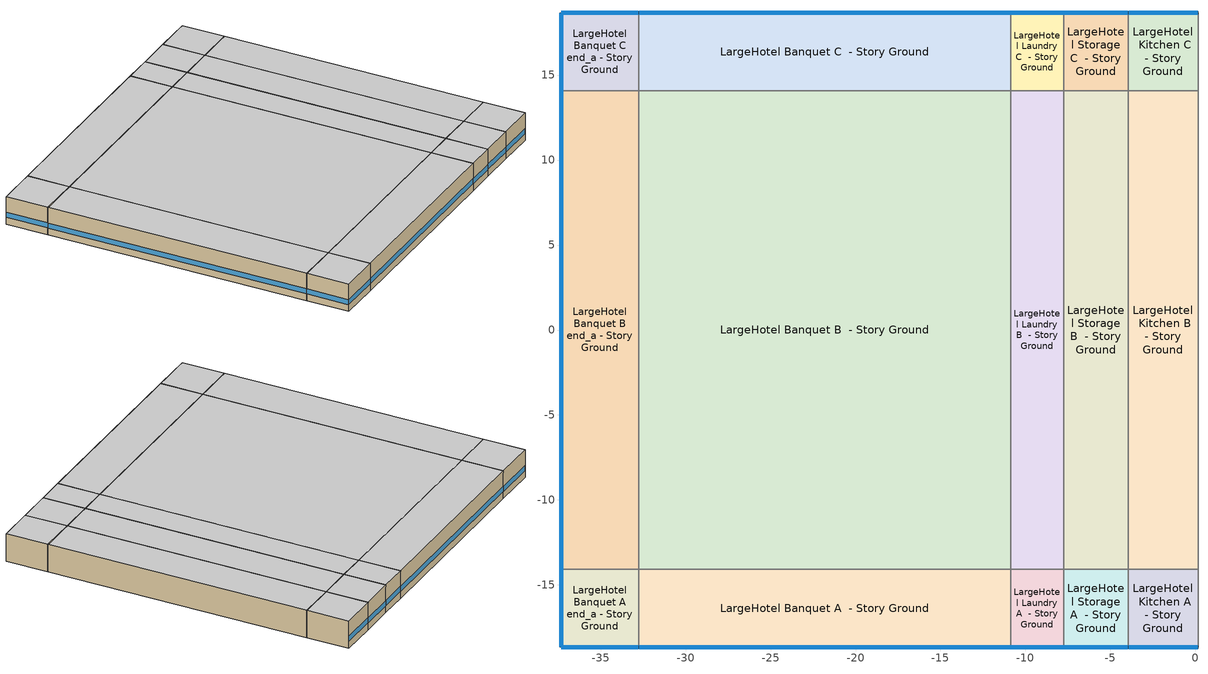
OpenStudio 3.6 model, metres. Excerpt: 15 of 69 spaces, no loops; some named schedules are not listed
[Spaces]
LargeHotel Banquet A end_a - Story Ground
 floor ground (Foundation F 126 Perim 914 Area 209): -37.33,-18.67 -37.33,-14.09 -32.76,-14.09 -32.76,-18.67 z0
 wall outside: -37.33,-14.09 -37.33,-18.67 -32.76,-18.67 z0:3.05
 wall to LargeHotel Banquet B end_a - Story Ground: -32.76,-14.09 -37.33,-14.09 z0:3.05
 wall to LargeHotel Banquet A  - Story Ground: -32.76,-18.67 -32.76,-14.09 z0:3.05
 window (Window U-0.75 SHGC 0.48): -37.3,-18.67 -32.78,-18.67 / -37.33,-14.12 -37.33,-18.64 z0.76:1.32
 ceiling adiabatic (Typical Interior Ceiling): -32.76,-18.67 -32.76,-14.09 -37.33,-14.09 -37.33,-18.67 z3.05
LargeHotel Banquet B end_a - Story Ground
 floor ground (Foundation F 126 Perim 2819 Area 12887): -37.33,-14.09 -37.33,14.09 -32.76,14.09 -32.76,-14.09 z0
 wall outside: -37.33,14.09 -37.33,-14.09 z0:3.05
 wall to LargeHotel Banquet C end_a - Story Ground: -32.76,14.09 -37.33,14.09 z0:3.05
 wall to LargeHotel Banquet B  - Story Ground: -32.76,-14.09 -32.76,14.09 z0:3.05
 window (Window U-0.75 SHGC 0.48): -37.33,14.07 -37.33,-14.07 z0.76:1.31
 ceiling adiabatic (Typical Interior Ceiling): -32.76,-14.09 -32.76,14.09 -37.33,14.09 -37.33,-14.09 z3.05
LargeHotel Banquet C end_a - Story Ground
 floor ground (Foundation F 126 Perim 914 Area 209): -37.33,14.09 -37.33,18.67 -32.76,18.67 -32.76,14.09 z0
 wall outside: -32.76,18.67 -37.33,18.67 -37.33,14.09 z0:3.05
 wall to LargeHotel Banquet C  - Story Ground: -32.76,14.09 -32.76,18.67 z0:3.05
 window (Window U-0.75 SHGC 0.48): -37.33,18.64 -37.33,14.12 / -32.78,18.67 -37.3,18.67 z0.76:1.32
 ceiling adiabatic (Typical Interior Ceiling): -32.76,14.09 -32.76,18.67 -37.33,18.67 -37.33,14.09 z3.05
LargeHotel Banquet A  - Story Ground
 floor ground (Foundation F 126 Perim 2188 Area 10003): -32.76,-18.67 -32.76,-14.09 -10.88,-14.09 -10.88,-18.67 z0
 wall outside: -32.76,-18.67 -10.88,-18.67 z0:3.05
 wall to LargeHotel Banquet B  - Story Ground: -10.88,-14.09 -32.76,-14.09 z0:3.05
 wall to LargeHotel Laundry A  - Story Ground: -10.88,-18.67 -10.88,-14.09 z0:3.05
 window (Window U-0.75 SHGC 0.48): -32.73,-18.67 -10.9,-18.67 z0.76:1.31
 ceiling adiabatic (Typical Interior Ceiling): -10.88,-18.67 -10.88,-14.09 -32.76,-14.09 -32.76,-18.67 z3.05
LargeHotel Banquet B  - Story Ground
 floor ground (Foundation F 126 Perim 0 Area 61669): -32.76,-14.09 -32.76,14.09 -10.88,14.09 -10.88,-14.09 z0
 wall to LargeHotel Banquet C  - Story Ground: -10.88,14.09 -32.76,14.09 z0:3.05
 wall to LargeHotel Laundry B  - Story Ground: -10.88,-14.09 -10.88,14.09 z0:3.05
 ceiling adiabatic (Typical Interior Ceiling): -10.88,-14.09 -10.88,14.09 -32.76,14.09 -32.76,-14.09 z3.05
LargeHotel Banquet C  - Story Ground
 floor ground (Foundation F 126 Perim 2188 Area 10003): -32.76,14.09 -32.76,18.67 -10.88,18.67 -10.88,14.09 z0
 wall outside: -10.88,18.67 -32.76,18.67 z0:3.05
 wall to LargeHotel Laundry C  - Story Ground: -10.88,14.09 -10.88,18.67 z0:3.05
 window (Window U-0.75 SHGC 0.48): -10.9,18.67 -32.73,18.67 z0.76:1.31
 ceiling adiabatic (Typical Interior Ceiling): -10.88,14.09 -10.88,18.67 -32.76,18.67 -32.76,14.09 z3.05
LargeHotel Laundry A  - Story Ground
 floor ground (Foundation F 126 Perim 312 Area 1426): -10.88,-18.67 -10.88,-14.09 -7.76,-14.09 -7.76,-18.67 z0
 wall outside: -10.88,-18.67 -7.76,-18.67 z0:3.05
 wall to LargeHotel Laundry B  - Story Ground: -7.76,-14.09 -10.88,-14.09 z0:3.05
 wall to LargeHotel Storage A  - Story Ground: -7.76,-18.67 -7.76,-14.09 z0:3.05
 window (Window U-0.75 SHGC 0.48): -10.85,-18.67 -7.78,-18.67 z0.76:1.32
 ceiling adiabatic (Typical Interior Ceiling): -7.76,-18.67 -7.76,-14.09 -10.88,-14.09 -10.88,-18.67 z3.05
LargeHotel Laundry B  - Story Ground
 floor ground (Foundation F 126 Perim 0 Area 8794): -10.88,-14.09 -10.88,14.09 -7.76,14.09 -7.76,-14.09 z0
 wall to LargeHotel Laundry C  - Story Ground: -7.76,14.09 -10.88,14.09 z0:3.05
 wall to LargeHotel Storage B  - Story Ground: -7.76,-14.09 -7.76,14.09 z0:3.05
 ceiling adiabatic (Typical Interior Ceiling): -7.76,-14.09 -7.76,14.09 -10.88,14.09 -10.88,-14.09 z3.05
LargeHotel Laundry C  - Story Ground
 floor ground (Foundation F 126 Perim 312 Area 1426): -10.88,14.09 -10.88,18.67 -7.76,18.67 -7.76,14.09 z0
 wall outside: -7.76,18.67 -10.88,18.67 z0:3.05
 wall to LargeHotel Storage C  - Story Ground: -7.76,14.09 -7.76,18.67 z0:3.05
 window (Window U-0.75 SHGC 0.48): -7.78,18.67 -10.85,18.67 z0.76:1.32
 ceiling adiabatic (Typical Interior Ceiling): -7.76,14.09 -7.76,18.67 -10.88,18.67 -10.88,14.09 z3.05
LargeHotel Storage A  - Story Ground
 floor ground (Foundation F 126 Perim 38 Area 1737): -7.76,-18.67 -7.76,-14.09 -3.96,-14.09 -3.96,-18.67 z0
 wall outside: -7.76,-18.67 -3.96,-18.67 z0:3.05
 wall to LargeHotel Storage B  - Story Ground: -3.96,-14.09 -7.76,-14.09 z0:3.05
 wall to LargeHotel Kitchen A  - Story Ground: -3.96,-18.67 -3.96,-14.09 z0:3.05
 window (Window U-0.75 SHGC 0.48): -7.73,-18.67 -3.99,-18.67 z0.76:1.32
 ceiling adiabatic (Typical Interior Ceiling): -3.96,-18.67 -3.96,-14.09 -7.76,-14.09 -7.76,-18.67 z3.05
LargeHotel Storage B  - Story Ground
 floor ground (Foundation F 126 Perim 0 Area 10706): -7.76,-14.09 -7.76,14.09 -3.96,14.09 -3.96,-14.09 z0
 wall to LargeHotel Storage C  - Story Ground: -3.96,14.09 -7.76,14.09 z0:3.05
 wall to LargeHotel Kitchen B  - Story Ground: -3.96,-14.09 -3.96,14.09 z0:3.05
 ceiling adiabatic (Typical Interior Ceiling): -3.96,-14.09 -3.96,14.09 -7.76,14.09 -7.76,-14.09 z3.05
LargeHotel Storage C  - Story Ground
 floor ground (Foundation F 126 Perim 38 Area 1737): -7.76,14.09 -7.76,18.67 -3.96,18.67 -3.96,14.09 z0
 wall outside: -3.96,18.67 -7.76,18.67 z0:3.05
 wall to LargeHotel Kitchen C  - Story Ground: -3.96,14.09 -3.96,18.67 z0:3.05
 window (Window U-0.75 SHGC 0.48): -3.99,18.67 -7.73,18.67 z0.76:1.32
 ceiling adiabatic (Typical Interior Ceiling): -3.96,14.09 -3.96,18.67 -7.76,18.67 -7.76,14.09 z3.05
LargeHotel Kitchen A  - Story Ground
 floor ground (Foundation F 126 Perim 411 Area 1881): -3.96,-18.67 -3.96,-14.09 0.15,-14.09 0.15,-18.67 z0
 wall outside: -3.96,-18.67 0.15,-18.67 z0:3.05
 wall to LargeHotel Kitchen B  - Story Ground: 0.15,-14.09 -3.96,-14.09 z0:3.05
 wall to LargeHotel Retail A  - Story Ground: 0.15,-18.67 0.15,-14.09 z0:3.05
 window (Window U-0.75 SHGC 0.48): -3.94,-18.67 0.13,-18.67 z0.76:1.32
 ceiling adiabatic (Typical Interior Ceiling): 0.15,-18.67 0.15,-14.09 -3.96,-14.09 -3.96,-18.67 z3.05
LargeHotel Kitchen B  - Story Ground
 floor ground (Foundation F 126 Perim 0 Area 11598): -3.96,-14.09 -3.96,14.09 0.15,14.09 0.15,-14.09 z0
 wall to LargeHotel Kitchen C  - Story Ground: 0.15,14.09 -3.96,14.09 z0:3.05
 wall to LargeHotel Retail B  - Story Ground: 0.15,-14.09 0.15,14.09 z0:3.05
 ceiling adiabatic (Typical Interior Ceiling): 0.15,-14.09 0.15,14.09 -3.96,14.09 -3.96,-14.09 z3.05
LargeHotel Kitchen C  - Story Ground
 floor ground (Foundation F 126 Perim 411 Area 1881): -3.96,14.09 -3.96,18.67 0.15,18.67 0.15,14.09 z0
 wall outside: 0.15,18.67 -3.96,18.67 z0:3.05
 wall to LargeHotel Retail C  - Story Ground: 0.15,14.09 0.15,18.67 z0:3.05
 window (Window U-0.75 SHGC 0.48): 0.13,18.67 -3.94,18.67 z0.76:1.32
 ceiling adiabatic (Typical Interior Ceiling): 0.15,14.09 0.15,18.67 -3.96,18.67 -3.96,14.09 z3.05
[Site]
Maxwell Afb: Latitude {deg}=32.38; Longitude {deg}=-86.35; Time Zone {hr}=-6; Elevation {m}=53; Terrain=City
[Site:WaterMainsTemperature]
Calculation Method=Correlation; Annual Average Outdoor Air Temperature {C}=18.7358; Maximum Difference In Monthly Average Outdoor Air Temperatures {deltaC}=20.53
[SizingPeriod:DesignDay] Daily Dry-Bulb Temperature Range {deltaC}=10.3; Barometric Pressure {Pa}=100702; Wind Speed {m/s}=3; Wind Direction {deg}=240; Rain Indicator=No; Snow Indicator=No; Day of Month=21; Month=7; Day Type=SummerDesignDay; Daylight Saving Time Indicator=No; Dry-Bulb Temperature Range Modifier Type=DefaultMultipliers; Solar Model Indicator=ASHRAETau; ASHRAE Clear Sky Optical Depth for Beam Irradiance=0.459; ASHRAE Clear Sky Optical Depth for Diffuse Irradiance=2.177
Name | Maximum Dry-Bulb Temperature {C} | Humidity Condition Type | Wetbulb or DewPoint at Maximum Dry-Bulb {C}
Maxwell Afb Ann Clg .4% Condns DB=>MWB 1 | 36.3 | Wetbulb | 24.8
Maxwell Afb Ann Clg .4% Condns WB=>MDB 1 | 32.9 | Wetbulb | 27
Maxwell Afb Ann Clg 1% Condns DB=>MWB 1 | 35.2 | Wetbulb | 24.8
Maxwell Afb Ann Clg 2% Condns DP=>MDB 1 | 28.6 | Dewpoint | 24.5
[ClimateZones]
Climate Zone Institution Name 1=ASHRAE; Climate Zone Document Name 1=ANSI/ASHRAE Standard 169; Climate Zone Document Year 1=2006; Climate Zone Value 1=ASHRAE 169-2013-3A; Climate Zone Institution Name 2=CEC; Climate Zone Document Name 2=California Climate Zone Descriptions; Climate Zone Document Year 2=1995
[Building]
ComStock DOE Ref 1980-2004|LargeHotel: North Axis {deg}=135; Default Construction Set=Res ComStock DOE Ref 1980-2004 - LrgHotel - ASHRAE 169-2013-3A; Default Schedule Set=Building Default Schedule Set; Standards Building Type=LargeHotel
[Site:GroundTemperature:FCfactorMethod]
January Ground Temperature {C}=16; February Ground Temperature {C}=11.9; March Ground Temperature {C}=7.7; April Ground Temperature {C}=4; May Ground Temperature {C}=7.9; June Ground Temperature {C}=13.8; July Ground Temperature {C}=17.2; August Ground Temperature {C}=20.8; September Ground Temperature {C}=24.8; October Ground Temperature {C}=26.1; November Ground Temperature {C}=26.5; December Ground Temperature {C}=22.5
[Construction:FfactorGroundFloor] F-Factor {W/m-K}=1.26344
Name | Area {m2} | PerimeterExposed {m}
Foundation F 126 Perim 2819 Area 12887 | 128.867 | 28.1862
Foundation F 126 Perim 914 Area 209 | 20.9032 | 9.144
Foundation F 126 Perim 0 Area 61669 | 616.694 | 0
Foundation F 126 Perim 0 Area 8794 | 87.9381 | 0
Foundation F 126 Perim 411 Area 1881 | 18.8122 | 4.11464
Foundation F 126 Perim 0 Area 11598 | 115.976 | 0
Foundation F 126 Perim 312 Area 1426 | 14.2642 | 3.1199
Foundation F 126 Perim 2188 Area 10003 | 100.032 | 21.8793
Foundation F 126 Perim 38 Area 1737 | 17.3651 | 3.79813
Foundation F 126 Perim 0 Area 10706 | 107.055 | 0
[DefaultConstructionSet]
Res ComStock DOE Ref 1980-2004 - LrgHotel - ASHRAE 169-2013-3A: Default Exterior Surface Constructions=Default Surface Constructions 1; Default Interior Surface Constructions=Default Surface Constructions 2; Default Ground Contact Surface Constructions=Default Surface Constructions 3; Default Exterior SubSurface Constructions=Default Sub Surface Constructions 1; Default Interior SubSurface Constructions=Default Sub Surface Constructions 2; Interior Partition Construction=Typical Interior Partition
[DefaultSurfaceConstructions]
Name | Floor Construction | Wall Construction | Roof Ceiling Construction
Default Surface Constructions 1 | Typical Insulated Exterior Mass Floor | Typical Insulated Steel Framed Exterior Wall R-7.69 | Typical IEAD Roof R-13.89
Default Surface Constructions 2 | Typical Interior Floor | Typical Interior Wall | Typical Interior Ceiling
Default Surface Constructions 3 | Typical Insulated Carpeted 6in Slab Floor | Typical Insulated Basement Mass Wall R-6.99
[Construction]
Typical Insulated Exterior Mass Floor: Typical Insulation R-1.06, 4 in. Normalweight Concrete Floor, Typical Carpet Pad
Typical IEAD Roof R-13.89: Roof Membrane, Typical Insulation R-12.77, Metal Roof Surface
Typical Interior Floor: 100mm Normalweight concrete floor, CP02 CARPET PAD
Typical Interior Wall: G01 13mm gypsum board, G01 13mm gypsum board
Typical Interior Ceiling: CP02 CARPET PAD, 100mm Normalweight concrete floor
Typical Insulated Carpeted 6in Slab Floor: 6 in. Normalweight Concrete Floor, Typical Carpet Pad
Typical Insulated Basement Mass Wall R-6.99: Typical Insulation R-5.44, 8 in. Concrete Block Basement Wall
U 0.72 SHGC 0.25 Simple Glazing Window U-0.72 SHGC 0.25: U 0.72 SHGC 0.25 Simple Glazing U-0.72 SHGC 0.25
U 0.72 SHGC 0.25 Simple Glazing Window U-0.72 SHGC 0.25 1: U 0.72 SHGC 0.25 Simple Glazing U-0.72 SHGC 0.25 1
Typical Insulated Metal Door: F08 Metal surface, Typical Insulation R-5.51
U 0.88 SHGC 0.16 Sgl Ref-A-L Clr 6mm: REF A CLEAR LO 6MM
Typical Overhead Door: Typical Insulation R-5.51
Typical Interior Window: Clear 3mm
Typical Interior Door; Typical Interior Partition: G05 25mm wood
Typical Insulated Steel Framed Exterior Wall R-7.69: 25mm Stucco, 5/8 in. Gypsum Board, Typical Insulation R-5.51, 5/8 in. Gypsum Board
InteriorFurnishings 1: Std Wood 6inch 1
Window U-0.75 SHGC 0.48: Simple Glazing Double - No LowE - Tinted/Reflective - Aluminum
[Material:NoMass] Roughness=Smooth; Thermal Absorptance=0.9; Solar Absorptance=0.7
Name | Thermal Resistance {m2-K/W} | Visible Absorptance
Typical Insulation R-1.06 | 0.18664 | 0.7
Typical Carpet Pad; CP02 CARPET PAD | 0.21648 | 0.8
Typical Insulation R-12.77 | 2.24922 | 0.7
Typical Insulation R-5.44 | 0.958542 | 0.7
Typical Insulation R-5.51 | 0.970972 | 0.7
[Material] Thermal Absorptance=0.9
Name | Roughness | Thickness {m} | Conductivity {W/m-K} | Density {kg/m3} | Specific Heat {J/kg-K} | Solar Absorptance | Visible Absorptance
4 in. Normalweight Concrete Floor | MediumRough | 0.1016 | 2.31 | 2322 | 832 | 0.7 | 0.7
Roof Membrane | VeryRough | 0.0095 | 0.16 | 1121.29 | 1460 | 0.7 | 0.7
Metal Roof Surface; F08 Metal surface | Smooth | 0.0008 | 45.28 | 7824 | 500 | 0.7 | 0.7
100mm Normalweight concrete floor | MediumRough | 0.1016 | 2.31045 | 2322 | 832.557 | 0.7 | 0.7
G01 13mm gypsum board | Smooth | 0.0127 | 0.160031 | 800.001 | 1090.73 | 0.7 | 0.5
6 in. Normalweight Concrete Floor | MediumRough | 0.1524 | 2.31 | 2322 | 832 | 0.7 | 0.7
8 in. Concrete Block Basement Wall | MediumRough | 0.2032 | 1.326 | 1842 | 912 | 0.7 | 0.7
G05 25mm wood | MediumSmooth | 0.0254 | 0.15 | 608 | 1630 | 0.5 | 0.5
25mm Stucco | Smooth | 0.0254 | 0.72 | 1856 | 840 | 0.7 | 0.7
5/8 in. Gypsum Board | MediumSmooth | 0.0159 | 0.16 | 800 | 1090 | 0.7 | 0.7
Std Wood 6inch 1 | MediumSmooth | 0.15 | 0.12 | 540 | 1210 | 0.7 | 0.7
[DefaultSubSurfaceConstructions]
Name | Fixed Window Construction | Operable Window Construction | Door Construction | Glass Door Construction | Overhead Door Construction | Tubular Daylight Dome Construction | Tubular Daylight Diffuser Construction
Default Sub Surface Constructions 1 | U 0.72 SHGC 0.25 Simple Glazing Window U-0.72 SHGC 0.25 | U 0.72 SHGC 0.25 Simple Glazing Window U-0.72 SHGC 0.25 1 | Typical Insulated Metal Door | U 0.88 SHGC 0.16 Sgl Ref-A-L Clr 6mm | Typical Overhead Door | Typical Interior Window | Typical Interior Window
Default Sub Surface Constructions 2 | Typical Interior Window | Typical Interior Window | Typical Interior Door
[WindowMaterial:SimpleGlazingSystem]
Name | U-Factor {W/m2-K} | Solar Heat Gain Coefficient | Visible Transmittance
U 0.72 SHGC 0.25 Simple Glazing U-0.72 SHGC 0.25; U 0.72 SHGC 0.25 Simple Glazing U-0.72 SHGC 0.25 1 | 4.08835 | 0.25 | 0.13
Simple Glazing Double - No LowE - Tinted/Reflective - Aluminum | 4.25302 | 0.484 | 0.411
[WindowMaterial:Glazing] Optical Data Type=SpectralAverage; Infrared Transmittance at Normal Incidence=0; Front Side Infrared Hemispherical Emissivity=0.84; Conductivity {W/m-K}=0.9; Dirt Correction Factor for Solar and Visible Transmittance=1; Solar Diffusing=No
Name | Thickness {m} | Solar Transmittance at Normal Incidence | Front Side Solar Reflectance at Normal Incidence | Back Side Solar Reflectance at Normal Incidence | Visible Transmittance at Normal Incidence | Front Side Visible Reflectance at Normal Incidence | Back Side Visible Reflectance at Normal Incidence | Back Side Infrared Hemispherical Emissivity
REF A CLEAR LO 6MM | 0.006 | 0.066 | 0.341 | 0.493 | 0.08 | 0.41 | 0.37 | 0.4
Clear 3mm | 0.003 | 0.837 | 0.075 | 0.075 | 0.898 | 0.081 | 0.081 | 0.84
[SpaceType] Standards Building Type=LargeHotel
Name | Default Schedule Set | Design Specification Outdoor Air Object | Standards Space Type
LargeHotel Laundry - ComStock DOE Ref 1980-2004 | LargeHotel Laundry Schedule Set | LargeHotel Laundry Ventilation | Laundry
LargeHotel Storage - ComStock DOE Ref 1980-2004 | LargeHotel Storage Schedule Set | LargeHotel Storage Ventilation | Storage
LargeHotel Kitchen - ComStock DOE Ref 1980-2004 | LargeHotel Kitchen Schedule Set | LargeHotel Kitchen Ventilation | Kitchen
LargeHotel Banquet - ComStock DOE Ref 1980-2004 | LargeHotel Banquet Schedule Set | LargeHotel Banquet Ventilation | Banquet
[BuildingStory]
Story Ground: Nominal Z Coordinate {m}=0; Nominal Floor to Floor Height {m}=3.048
[Space] Building Story=Story Ground
Name | Space Type | Thermal Zone
LargeHotel Banquet A end_a - Story Ground | LargeHotel Banquet - ComStock DOE Ref 1980-2004 | Zone LargeHotel Banquet A end_a - Story Ground
LargeHotel Banquet B end_a - Story Ground | LargeHotel Banquet - ComStock DOE Ref 1980-2004 | Zone LargeHotel Banquet B end_a - Story Ground
LargeHotel Banquet C end_a - Story Ground | LargeHotel Banquet - ComStock DOE Ref 1980-2004 | Zone LargeHotel Banquet C end_a - Story Ground
LargeHotel Banquet A  - Story Ground | LargeHotel Banquet - ComStock DOE Ref 1980-2004 | Zone LargeHotel Banquet A  - Story Ground
LargeHotel Banquet B  - Story Ground | LargeHotel Banquet - ComStock DOE Ref 1980-2004 | Zone LargeHotel Banquet B  - Story Ground
LargeHotel Banquet C  - Story Ground | LargeHotel Banquet - ComStock DOE Ref 1980-2004 | Zone LargeHotel Banquet C  - Story Ground
LargeHotel Laundry A  - Story Ground | LargeHotel Laundry - ComStock DOE Ref 1980-2004 | Zone LargeHotel Laundry A  - Story Ground
LargeHotel Laundry B  - Story Ground | LargeHotel Laundry - ComStock DOE Ref 1980-2004 | Zone LargeHotel Laundry B  - Story Ground
LargeHotel Laundry C  - Story Ground | LargeHotel Laundry - ComStock DOE Ref 1980-2004 | Zone LargeHotel Laundry C  - Story Ground
LargeHotel Storage A  - Story Ground | LargeHotel Storage - ComStock DOE Ref 1980-2004 | Zone LargeHotel Storage A  - Story Ground
LargeHotel Storage B  - Story Ground | LargeHotel Storage - ComStock DOE Ref 1980-2004 | Zone LargeHotel Storage B  - Story Ground
LargeHotel Storage C  - Story Ground | LargeHotel Storage - ComStock DOE Ref 1980-2004 | Zone LargeHotel Storage C  - Story Ground
LargeHotel Kitchen A  - Story Ground | LargeHotel Kitchen - ComStock DOE Ref 1980-2004 | Zone LargeHotel Kitchen A  - Story Ground
LargeHotel Kitchen B  - Story Ground | LargeHotel Kitchen - ComStock DOE Ref 1980-2004 | Zone LargeHotel Kitchen B  - Story Ground
LargeHotel Kitchen C  - Story Ground | LargeHotel Kitchen - ComStock DOE Ref 1980-2004 | Zone LargeHotel Kitchen C  - Story Ground
[ThermalZone] Multiplier=1; Use Ideal Air Loads=No
Name | Thermostat
Zone LargeHotel Banquet A end_a - Story Ground | LargeHotel Banquet - ComStock DOE Ref 1980-2004 Thermostat 1
Zone LargeHotel Banquet B end_a - Story Ground | LargeHotel Banquet - ComStock DOE Ref 1980-2004 Thermostat 3
Zone LargeHotel Banquet C end_a - Story Ground | LargeHotel Banquet - ComStock DOE Ref 1980-2004 Thermostat 5
Zone LargeHotel Banquet A  - Story Ground | LargeHotel Banquet - ComStock DOE Ref 1980-2004 Thermostat
Zone LargeHotel Banquet B  - Story Ground | LargeHotel Banquet - ComStock DOE Ref 1980-2004 Thermostat 2
Zone LargeHotel Banquet C  - Story Ground | LargeHotel Banquet - ComStock DOE Ref 1980-2004 Thermostat 4
Zone LargeHotel Laundry A  - Story Ground | LargeHotel Laundry - ComStock DOE Ref 1980-2004 Thermostat
Zone LargeHotel Laundry B  - Story Ground | LargeHotel Laundry - ComStock DOE Ref 1980-2004 Thermostat 1
Zone LargeHotel Laundry C  - Story Ground | LargeHotel Laundry - ComStock DOE Ref 1980-2004 Thermostat 2
Zone LargeHotel Storage A  - Story Ground | LargeHotel Storage - ComStock DOE Ref 1980-2004 Thermostat
Zone LargeHotel Storage B  - Story Ground | LargeHotel Storage - ComStock DOE Ref 1980-2004 Thermostat 1
Zone LargeHotel Storage C  - Story Ground | LargeHotel Storage - ComStock DOE Ref 1980-2004 Thermostat 2
Zone LargeHotel Kitchen A  - Story Ground | LargeHotel Kitchen - ComStock DOE Ref 1980-2004 Thermostat
Zone LargeHotel Kitchen B  - Story Ground | LargeHotel Kitchen - ComStock DOE Ref 1980-2004 Thermostat 1
Zone LargeHotel Kitchen C  - Story Ground | LargeHotel Kitchen - ComStock DOE Ref 1980-2004 Thermostat 2
[People:Definition] Number of People Calculation Method=People/Area; Fraction Radiant=0.3
Name | People per Space Floor Area {person/m2}
LargeHotel Banquet People Definition | 0.721182
LargeHotel Kitchen People Definition | 0.0538196
LargeHotel Laundry People Definition | 0.0430556
LargeHotel Storage People Definition | 0.0215278
[People] Work Efficiency Schedule=Work Efficiency Schedule; Clothing Insulation Schedule=Clothing Schedule; Air Velocity Schedule=Air Velocity Schedule; Multiplier=1
Name | People Definition | Space or SpaceType
LargeHotel Banquet People | LargeHotel Banquet People Definition | LargeHotel Banquet - ComStock DOE Ref 1980-2004
LargeHotel Kitchen People | LargeHotel Kitchen People Definition | LargeHotel Kitchen - ComStock DOE Ref 1980-2004
LargeHotel Laundry People | LargeHotel Laundry People Definition | LargeHotel Laundry - ComStock DOE Ref 1980-2004
LargeHotel Storage People | LargeHotel Storage People Definition | LargeHotel Storage - ComStock DOE Ref 1980-2004
[Lights:Definition] Design Level Calculation Method=Watts/Area; Fraction Visible=0.2; Return Air Fraction=0
Name | Watts per Space Floor Area {W/m2} | Fraction Radiant
LargeHotel Banquet - ComStock DOE Ref 1980-2004 General Lights Definition | 0.747486 | 0.31
LargeHotel Banquet - ComStock DOE Ref 1980-2004 Task Lights Definition | 3.72161 | 0.125
LargeHotel Banquet - ComStock DOE Ref 1980-2004 Supplemental Lights Definition | 1.3894 | 0.125
LargeHotel Kitchen - ComStock DOE Ref 1980-2004 General Lights Definition | 7.18292 | 0.31
LargeHotel Kitchen - ComStock DOE Ref 1980-2004 Task Lights Definition | 8.69031 | 0.125
LargeHotel Storage - ComStock DOE Ref 1980-2004 General Lights Definition | 2.06273 | 0.31
LargeHotel Laundry - ComStock DOE Ref 1980-2004 General Lights Definition | 4.66025 | 0.31
[ElectricEquipment:Definition]
Name | Design Level Calculation Method | Watts per Space Floor Area {W/m2} | Fraction Latent | Fraction Radiant | Fraction Lost | Design Level {W}
LargeHotel Banquet Elec Equip Definition | Watts/Area | 67.8126 | 0 | 0.5 | 0
LargeHotel Kitchen Elec Equip Definition | Watts/Area | 508.045 | 0.2 | 0.5 | 0.1
LargeHotel Laundry Elec Equip Definition | Watts/Area | 61.6772 | 0 | 0.5 | 0
LargeHotel Storage Elec Equip Definition | Watts/Area | 2.69098 | 0 | 0.5 | 0
Elevator Lift Motor | EquipmentLevel |  | 0 | 0 | 1 | 14610
[ElectricEquipment]
Name | Electric Equipment Definition | Space or SpaceType | Schedule | Multiplier
LargeHotel Banquet Elec Equip | LargeHotel Banquet Elec Equip Definition | LargeHotel Banquet - ComStock DOE Ref 1980-2004
LargeHotel Kitchen Elec Equip | LargeHotel Kitchen Elec Equip Definition | LargeHotel Kitchen - ComStock DOE Ref 1980-2004
LargeHotel Laundry Elec Equip | LargeHotel Laundry Elec Equip Definition | LargeHotel Laundry - ComStock DOE Ref 1980-2004
LargeHotel Storage Elec Equip | LargeHotel Storage Elec Equip Definition | LargeHotel Storage - ComStock DOE Ref 1980-2004
7 Elevator Lift Motors | Elevator Lift Motor | LargeHotel Banquet B  - Story Ground | Elevator Schedule 1 | 7
[DesignSpecification:OutdoorAir] Outdoor Air Method=Sum
Name | Outdoor Air Flow per Person {m3/s-person} | Outdoor Air Flow per Floor Area {m3/s-m2}
LargeHotel Banquet Ventilation | 0.0100053
LargeHotel Kitchen Ventilation |  | 0.0023876
LargeHotel Laundry Ventilation | 0.0117987
LargeHotel Storage Ventilation |  | 0.000762
[DefaultScheduleSet]
Name | Number of People Schedule | People Activity Level Schedule | Lighting Schedule | Electric Equipment Schedule | Infiltration Schedule | Gas Equipment Schedule | Hours of Operation Schedule
LargeHotel Banquet Schedule Set | LargeHotel Common Occ | LargeHotel Activity | LargeHotel Bldg Light | LargeHotel Kitchen_Elec_Equip_SCH | LargeHotel Infil Quarter On
LargeHotel Kitchen Schedule Set | LargeHotel Common Occ | LargeHotel Activity | LargeHotel Bldg Light | LargeHotel Kitchen_Elec_Equip_SCH | LargeHotel Infil Quarter On | LargeHotel Kitchen Gas
LargeHotel Laundry Schedule Set | LargeHotel Common Occ | LargeHotel Activity | LargeHotel Bldg Light | LargeHotel LaundryRoom Equip | LargeHotel Infil Quarter On | LargeHotel LaundryRoom Gas
LargeHotel Storage Schedule Set | LargeHotel Common Occ | LargeHotel Activity | LargeHotel Bldg Light | LargeHotel Bldg Equip | LargeHotel Infil Quarter On
Building Default Schedule Set |  |  |  |  |  |  | Building Hours of Operation NonResidential
[GasEquipment:Definition] Design Level Calculation Method=Watts/Area
Name | Watts per Space Floor Area {W/m2} | Fraction Latent | Fraction Radiant | Fraction Lost
LargeHotel Kitchen Gas Equip Definition | 1612 | 0.1 | 0.2 | 0.7
LargeHotel Laundry Gas Equip Definition | 536.28 | 0 | 0.5 | 0
[GasEquipment]
Name | Gas Equipment Definition | Space or SpaceType
LargeHotel Kitchen Gas Equip | LargeHotel Kitchen Gas Equip Definition | LargeHotel Kitchen - ComStock DOE Ref 1980-2004
LargeHotel Laundry Gas Equip | LargeHotel Laundry Gas Equip Definition | LargeHotel Laundry - ComStock DOE Ref 1980-2004
[SpaceInfiltration:DesignFlowRate] Schedule=Always On Discrete; Design Flow Rate Calculation Method=Flow/ExteriorArea; Flow per Exterior Surface Area {m3/s-m2}=0.00102523; Constant Term Coefficient=0; Temperature Term Coefficient=0; Velocity Term Coefficient=0.224; Velocity Squared Term Coefficient=0
Name | Space or SpaceType
LargeHotel Banquet A  - Story Ground Infiltration | LargeHotel Banquet A  - Story Ground
LargeHotel Banquet A end_a - Story Ground Infiltration | LargeHotel Banquet A end_a - Story Ground
LargeHotel Banquet B end_a - Story Ground Infiltration | LargeHotel Banquet B end_a - Story Ground
LargeHotel Banquet C  - Story Ground Infiltration | LargeHotel Banquet C  - Story Ground
LargeHotel Banquet C end_a - Story Ground Infiltration | LargeHotel Banquet C end_a - Story Ground
LargeHotel Kitchen A  - Story Ground Infiltration | LargeHotel Kitchen A  - Story Ground
LargeHotel Kitchen C  - Story Ground Infiltration | LargeHotel Kitchen C  - Story Ground
LargeHotel Laundry A  - Story Ground Infiltration | LargeHotel Laundry A  - Story Ground
LargeHotel Laundry C  - Story Ground Infiltration | LargeHotel Laundry C  - Story Ground
LargeHotel Storage A  - Story Ground Infiltration | LargeHotel Storage A  - Story Ground
LargeHotel Storage C  - Story Ground Infiltration | LargeHotel Storage C  - Story Ground
[Exterior:Lights:Definition]
Name | Design Level {W}
Parking Areas and Drives Def (W/ft^2) | 0.0414577
Building Facades Def (W/ft^2) | 0.2
Main Entries Def (W/ft) | 30
Other Doors Def (W/ft) | 20
Entry Canopies Def (W/ft^2) | 1.25
[Exterior:Lights] Schedule=Always On Discrete; Control Option=AstronomicalClock
Name | Exterior Lights Definition | Multiplier
Parking Areas and Drives | Parking Areas and Drives Def (W/ft^2) | 107836
Building Facades | Building Facades Def (W/ft^2) | 7348.47
Main Entries | Main Entries Def (W/ft) | 48
Other Doors | Other Doors Def (W/ft) | 27.24
Entry Canopies | Entry Canopies Def (W/ft^2) | 1620
[ThermostatSetpoint:DualSetpoint]
Name | Heating Setpoint Temperature Schedule | Cooling Setpoint Temperature Schedule
LargeHotel Banquet - ComStock DOE Ref 1980-2004 Thermostat; LargeHotel Banquet - ComStock DOE Ref 1980-2004 Thermostat 1; LargeHotel Banquet - ComStock DOE Ref 1980-2004 Thermostat 2; LargeHotel Banquet - ComStock DOE Ref 1980-2004 Thermostat 3; LargeHotel Banquet - ComStock DOE Ref 1980-2004 Thermostat 4; LargeHotel Banquet - ComStock DOE Ref 1980-2004 Thermostat 5; LargeHotel Laundry - ComStock DOE Ref 1980-2004 Thermostat; LargeHotel Laundry - ComStock DOE Ref 1980-2004 Thermostat 1; LargeHotel Laundry - ComStock DOE Ref 1980-2004 Thermostat 2; LargeHotel Storage - ComStock DOE Ref 1980-2004 Thermostat; LargeHotel Storage - ComStock DOE Ref 1980-2004 Thermostat 1; LargeHotel Storage - ComStock DOE Ref 1980-2004 Thermostat 2 | LargeHotel HtgSetp | LargeHotel ClgSetp
LargeHotel Kitchen - ComStock DOE Ref 1980-2004 Thermostat; LargeHotel Kitchen - ComStock DOE Ref 1980-2004 Thermostat 1; LargeHotel Kitchen - ComStock DOE Ref 1980-2004 Thermostat 2 | LargeHotel Kitchen HtgSetp | LargeHotel Kitchen ClgSetp
[InternalMass:Definition]
Internal Mass Definition 2: Construction=InteriorFurnishings 1; Design Level Calculation Method=SurfaceArea/Area; Surface Area per Space Floor Area=2
[InternalMass] Internal Mass Definition=Internal Mass Definition 2; Multiplier=1
Name | Space or SpaceType
LargeHotel Banquet B end_a - Story Ground Mass | LargeHotel Banquet B end_a - Story Ground
LargeHotel Banquet B  - Story Ground Mass | LargeHotel Banquet B  - Story Ground
LargeHotel Laundry B  - Story Ground Mass | LargeHotel Laundry B  - Story Ground
LargeHotel Kitchen C  - Story Ground Mass | LargeHotel Kitchen C  - Story Ground
LargeHotel Kitchen B  - Story Ground Mass | LargeHotel Kitchen B  - Story Ground
LargeHotel Laundry C  - Story Ground Mass | LargeHotel Laundry C  - Story Ground
LargeHotel Banquet A  - Story Ground Mass | LargeHotel Banquet A  - Story Ground
LargeHotel Storage C  - Story Ground Mass | LargeHotel Storage C  - Story Ground
LargeHotel Kitchen A  - Story Ground Mass | LargeHotel Kitchen A  - Story Ground
LargeHotel Banquet C end_a - Story Ground Mass | LargeHotel Banquet C end_a - Story Ground
LargeHotel Banquet C  - Story Ground Mass | LargeHotel Banquet C  - Story Ground
LargeHotel Storage B  - Story Ground Mass | LargeHotel Storage B  - Story Ground
LargeHotel Banquet A end_a - Story Ground Mass | LargeHotel Banquet A end_a - Story Ground
LargeHotel Storage A  - Story Ground Mass | LargeHotel Storage A  - Story Ground
LargeHotel Laundry A  - Story Ground Mass | LargeHotel Laundry A  - Story Ground
[Lights] Fraction Replaceable=1
Name | Lights Definition | Space or SpaceType
LargeHotel Banquet - ComStock DOE Ref 1980-2004 General Lighting | LargeHotel Banquet - ComStock DOE Ref 1980-2004 General Lights Definition | LargeHotel Banquet - ComStock DOE Ref 1980-2004
LargeHotel Banquet - ComStock DOE Ref 1980-2004 Task Lighting | LargeHotel Banquet - ComStock DOE Ref 1980-2004 Task Lights Definition | LargeHotel Banquet - ComStock DOE Ref 1980-2004
LargeHotel Banquet - ComStock DOE Ref 1980-2004 Supplemental Lighting | LargeHotel Banquet - ComStock DOE Ref 1980-2004 Supplemental Lights Definition | LargeHotel Banquet - ComStock DOE Ref 1980-2004
LargeHotel Kitchen - ComStock DOE Ref 1980-2004 General Lighting | LargeHotel Kitchen - ComStock DOE Ref 1980-2004 General Lights Definition | LargeHotel Kitchen - ComStock DOE Ref 1980-2004
LargeHotel Kitchen - ComStock DOE Ref 1980-2004 Task Lighting | LargeHotel Kitchen - ComStock DOE Ref 1980-2004 Task Lights Definition | LargeHotel Kitchen - ComStock DOE Ref 1980-2004
LargeHotel Storage - ComStock DOE Ref 1980-2004 General Lighting | LargeHotel Storage - ComStock DOE Ref 1980-2004 General Lights Definition | LargeHotel Storage - ComStock DOE Ref 1980-2004
LargeHotel Laundry - ComStock DOE Ref 1980-2004 General Lighting | LargeHotel Laundry - ComStock DOE Ref 1980-2004 General Lights Definition | LargeHotel Laundry - ComStock DOE Ref 1980-2004
[Schedule:Ruleset]
Name | Default Day Schedule | Summer Design Day Schedule | Winter Design Day Schedule
Clothing Schedule | Clothing Schedule Default Winter Clothes
Air Velocity Schedule | Air Velocity Schedule Default
Work Efficiency Schedule | Work Efficiency Schedule Default
LargeHotel Common Occ | LargeHotel Common Occ Default | LargeHotel Common Occ Summer Design Day | LargeHotel Common Occ Winter Design Day
LargeHotel Activity | LargeHotel Activity Default | LargeHotel Activity Summer Design Day | LargeHotel Activity Winter Design Day
LargeHotel Bldg Light | LargeHotel Bldg Light Default | LargeHotel Bldg Light Summer Design Day | LargeHotel Bldg Light Winter Design Day
LargeHotel Kitchen_Elec_Equip_SCH | LargeHotel Kitchen_Elec_Equip_SCH Default | LargeHotel Kitchen_Elec_Equip_SCH Summer Design Day | LargeHotel Kitchen_Elec_Equip_SCH Winter Design Day
LargeHotel Infil Quarter On | LargeHotel Infil Quarter On Default | LargeHotel Infil Quarter On Summer Design Day | LargeHotel Infil Quarter On Winter Design Day
LargeHotel Bldg Equip | LargeHotel Bldg Equip Default | LargeHotel Bldg Equip Summer Design Day | LargeHotel Bldg Equip Winter Design Day
LargeHotel Kitchen Gas | LargeHotel Kitchen Gas Default | LargeHotel Kitchen Gas Summer Design Day | LargeHotel Kitchen Gas Winter Design Day
LargeHotel LaundryRoom Equip | LargeHotel LaundryRoom Equip Default | LargeHotel LaundryRoom Equip Summer Design Day | LargeHotel LaundryRoom Equip Winter Design Day
LargeHotel LaundryRoom Gas | LargeHotel LaundryRoom Gas Default | LargeHotel LaundryRoom Gas Summer Design Day | LargeHotel LaundryRoom Gas Winter Design Day
Elevator Schedule 1 | 69 space(s) Occ Sch Default 1 | 69 space(s) Occ Sch Summer Design Day 1 | 69 space(s) Occ Sch Winter Design Day 1
LargeHotel HtgSetp | LargeHotel HtgSetp Default | LargeHotel HtgSetp Summer Design Day | LargeHotel HtgSetp Winter Design Day
LargeHotel ClgSetp | LargeHotel ClgSetp Default | LargeHotel ClgSetp Summer Design Day | LargeHotel ClgSetp Winter Design Day
LargeHotel Kitchen HtgSetp | LargeHotel Kitchen HtgSetp Default | LargeHotel Kitchen HtgSetp Summer Design Day | LargeHotel Kitchen HtgSetp Winter Design Day
LargeHotel Kitchen ClgSetp | LargeHotel Kitchen ClgSetp Default | LargeHotel Kitchen ClgSetp Summer Design Day | LargeHotel Kitchen ClgSetp Winter Design Day
Building Hours of Operation NonResidential | Building Hours of Operation NonResidential Default | Building Hours of Operation NonResidential Summer Design Day | Building Hours of Operation NonResidential Winter Design Day
[Schedule:Day]
LargeHotel Common Occ Default: Yes, 0, 5, 0.216667, 0, 15, 0.2, 2, 15, 0.2, 2, 25, 0.191667, 2, 35, 0.183333, 2, 45, 0.175, 2, 55, 0.166667, 3, 5, 0.158333, 3, 15, 0.15, 3, 25, 0.141667, 3, 35, 0.133333, 3, 45, 0.125, 3, 55, 0.116667, 4, 5, 0.108333, 4, 15, 0.1, 5, 45, 0.1, 5, 55, 0.133333, 6, 5, 0.166667, 6, 15, 0.2, 6, 25, 0.233333, 6, 35, 0.266667, 6, 45, 0.3, 6, 55, 0.366667, 7, 5, 0.433333, 7, 15, 0.5, 7, 25, 0.566667, 7, 35, 0.633333, 7, 45, 0.7, 9, 15, 0.7, 9, 24, 0.686111, 9, 34, 0.672222, 9, 44, 0.658333, 9, 54, 0.644444, 10, 4, 0.630556, 10, 14, 0.616667, 10, 24, 0.602778, 10, 34, 0.588889, 10, 44, 0.575, 10, 54, 0.561111, 11, 4, 0.547222, 11, 14, 0.533333, 11, 24, 0.519444, 11, 34, 0.505556, 11, 44, 0.491667, 11, 54, 0.477778, 12, 4, 0.463889, 12, 14, 0.45, 12, 24, 0.436111, 12, 34, 0.422222, 12, 44, 0.408333, 12, 54, 0.394444, 13, 4, 0.380556, 13, 14, 0.366667, 13, 24, 0.352778, 13, 34, 0.338889, 13, 44, 0.325, 13, 54, 0.311111, 14, 4, 0.297222, 14, 14, 0.283333, 14, 24, 0.269444, 14, 34, 0.255556, 14, 44, 0.241667, 14, 54, 0.227778, 15, 4, 0.213889, 15, 14, 0.2, 15, 15, 0.2, 18, 15, 0.2, 18, 25, 0.208333, 18, 35, 0.216667, 18, 45, 0.225, 18, 55, 0.233333, 19, 5, 0.241667, 19, 15, 0.25, 19, 25, 0.258333, 19, 35, 0.266667, 19, 45, 0.275, 19, 55, 0.283333, 20, 5, 0.291667, 20, 15, 0.3, 20, 25, 0.308333, 20, 35, 0.316667, 20, 45, 0.325, 20, 55, 0.333333, 21, 5, 0.341667, 21, 15, 0.35, 21, 25, 0.358333, 21, 35, 0.366667, 21, 45, 0.375, 21, 55, 0.383333, 22, 5, 0.391667, 22, 15, 0.4, 22, 25, 0.383333, 22, 35, 0.366667, 22, 45, 0.35, 22, 55, 0.333333, 23, 5, 0.316667, 23, 15, 0.3, 23, 25, 0.283333, 23, 35, 0.266667, 23, 45, 0.25, 23, 55, 0.233333, 24, 0, 0.216667
LargeHotel Common Occ Summer Design Day; 69 space(s) Occ Sch Summer Design Day 1; 69 space(s) Occ Sch Winter Design Day 1; Building Hours of Operation NonResidential Winter Design Day; Building Hours of Operation NonResidential Summer Design Day: 24, 0, 1
LargeHotel Common Occ Winter Design Day: 24, 0, 0
LargeHotel Activity Default: Yes, 24, 0, 120
LargeHotel Activity Winter Design Day; LargeHotel Activity Summer Design Day: 24, 0, 120
69 space(s) Occ Sch Default 1: Yes, 0, 5, 0.00925461, 0, 15, 0.00694096, 0, 25, 0.0046273, 0, 35, 0.00231365, 0, 45, 0, 0, 55, 0.00121191, 1, 5, 0.00242383, 1, 15, 0.00363574, 1, 25, 0.00484765, 1, 35, 0.00605956, 1, 45, 0.00727148, 1, 55, 0.0144328, 2, 5, 0.0215941, 2, 15, 0.0287554, 2, 25, 0.0359167, 2, 35, 0.043078, 2, 45, 0.0502393, 2, 55, 0.0418661, 3, 5, 0.0334929, 3, 15, 0.0251197, 3, 25, 0.0167464, 3, 35, 0.00837322, 3, 45, 0, 4, 45, 0, 4, 55, 0.0189499, 5, 5, 0.0378998, 5, 15, 0.0568497, 5, 25, 0.0757996, 5, 35, 0.0947496, 5, 45, 0.113699, 5, 55, 0.130336, 6, 5, 0.146972, 6, 15, 0.163608, 6, 25, 0.180245, 6, 35, 0.196881, 6, 45, 0.213517, 6, 55, 0.181346, 7, 5, 0.149175, 7, 15, 0.117005, 7, 25, 0.0848339, 7, 35, 0.0526631, 7, 45, 0.0204923, 7, 55, 0.017077, 8, 5, 0.0136616, 8, 15, 0.0102462, 8, 24, 0.00683078, 8, 34, 0.00341539, 8, 44, 3.64017e-17, 8, 45, 0, 8, 54, 0.00231365, 9, 4, 0.0046273, 9, 14, 0.00694096, 9, 24, 0.00925461, 9, 34, 0.0115683, 9, 44, 0.0138819, 9, 45, 0.0138819, 9, 54, 0.0289023, 10, 4, 0.0439227, 10, 14, 0.058943, 10, 24, 0.0739634, 10, 34, 0.0889838, 10, 44, 0.104004, 10, 54, 0.119025, 11, 4, 0.134045, 11, 14, 0.149065, 11, 24, 0.164086, 11, 34, 0.179106, 11, 44, 0.194126, 11, 54, 0.209147, 12, 4, 0.224167, 12, 14, 0.239188, 12, 24, 0.254208, 12, 34, 0.269228, 12, 44, 0.284249, 12, 45, 0.284249, 12, 54, 0.236874, 13, 4, 0.189499, 13, 14, 0.142124, 13, 24, 0.0947496, 13, 34, 0.0473748, 13, 44, 1.00985e-15, 13, 45, 0, 16, 45, 0, 16, 55, 0.00110174, 17, 5, 0.00220348, 17, 15, 0.00330522, 17, 25, 0.00440696, 17, 35, 0.0055087, 17, 45, 0.00661043, 17, 55, 0.013331, 18, 5, 0.0200517, 18, 15, 0.0267723, 18, 25, 0.0334929, 18, 35, 0.0402135, 18, 45, 0.0469341, 18, 55, 0.0536547, 19, 5, 0.0603753, 19, 15, 0.0670959, 19, 25, 0.0738165, 19, 35, 0.0805371, 19, 45, 0.0872577, 19, 55, 0.0939783, 20, 5, 0.100699, 20, 15, 0.10742, 20, 25, 0.11414, 20, 35, 0.120861, 20, 45, 0.127581, 20, 55, 0.106318, 21, 5, 0.0850543, 21, 15, 0.0637907, 21, 25, 0.0425271, 21, 35, 0.0212636, 21, 45, 0, 21, 55, 0.0189499, 22, 5, 0.0378998, 22, 15, 0.0568497, 22, 25, 0.0757996, 22, 35, 0.0947496, 22, 45, 0.113699, 22, 55, 0.0970632, 23, 5, 0.080427, 23, 15, 0.0637907, 23, 25, 0.0471544, 23, 35, 0.0305182, 23, 45, 0.0138819, 23, 55, 0.0115683, 24, 0, 0.00925461
LargeHotel HtgSetp Default: Yes, 7, 0, 16, 24, 0, 21
LargeHotel HtgSetp Winter Design Day; LargeHotel HtgSetp Summer Design Day: 7, 0, 16, 24, 0, 21
LargeHotel ClgSetp Default: Yes, 7, 0, 30, 24, 0, 24
LargeHotel ClgSetp Winter Design Day; LargeHotel ClgSetp Summer Design Day: 7, 0, 30, 24, 0, 24
LargeHotel Kitchen HtgSetp Default: Yes, 7, 0, 16, 24, 0, 19
LargeHotel Kitchen HtgSetp Winter Design Day; LargeHotel Kitchen HtgSetp Summer Design Day: 7, 0, 16, 24, 0, 19
LargeHotel Kitchen ClgSetp Default: Yes, 7, 0, 30, 24, 0, 26
LargeHotel Kitchen ClgSetp Winter Design Day; LargeHotel Kitchen ClgSetp Summer Design Day: 7, 0, 30, 24, 0, 26
Building Hours of Operation NonResidential Default: 7, 15, 0, 23, 15, 1, 24, 0, 0
[Schedule:Rule] Rule Order=0; Apply Sunday=Yes; Apply Saturday=Yes
Name | Schedule Ruleset | Day Schedule | Date Specification Type | Start Month | Start Day | End Month | End Day | Apply Monday | Apply Tuesday | Apply Wednesday | Apply Thursday | Apply Friday | Specific Month 1 | Specific Day 1 | Specific Month 2 | Specific Day 2 | Specific Month 3 | Specific Day 3 | Specific Month 4 | Specific Day 4 | Specific Month 5 | Specific Day 5 | Specific Month 6 | Specific Day 6 | Specific Month 7 | Specific Day 7 | Specific Month 8 | Specific Day 8 | Specific Month 9 | Specific Day 9 | Specific Month 10 | Specific Day 10 | Specific Month 11 | Specific Day 11 | Specific Month 12 | Specific Day 12 | Specific Month 13 | Specific Day 13 | Specific Month 14 | Specific Day 14 | Specific Month 15 | Specific Day 15 | Specific Month 16 | Specific Day 16 | Specific Month 17 | Specific Day 17 | Specific Month 18 | Specific Day 18 | Specific Month 19 | Specific Day 19 | Specific Month 20 | Specific Day 20 | Specific Month 21 | Specific Day 21 | Specific Month 22 | Specific Day 22 | Specific Month 23 | Specific Day 23 | Specific Month 24 | Specific Day 24 | Specific Month 25 | Specific Day 25 | Specific Month 26 | Specific Day 26 | Specific Month 27 | Specific Day 27 | Specific Month 28 | Specific Day 28 | Specific Month 29 | Specific Day 29 | Specific Month 30 | Specific Day 30 | Specific Month 31 | Specific Day 31 | Specific Month 32 | Specific Day 32 | Specific Month 33 | Specific Day 33 | Specific Month 34 | Specific Day 34 | Specific Month 35 | Specific Day 35 | Specific Month 36 | Specific Day 36 | Specific Month 37 | Specific Day 37 | Specific Month 38 | Specific Day 38 | Specific Month 39 | Specific Day 39 | Specific Month 40 | Specific Day 40 | Specific Month 41 | Specific Day 41 | Specific Month 42 | Specific Day 42 | Specific Month 43 | Specific Day 43 | Specific Month 44 | Specific Day 44 | Specific Month 45 | Specific Day 45 | Specific Month 46 | Specific Day 46 | Specific Month 47 | Specific Day 47 | Specific Month 48 | Specific Day 48 | Specific Month 49 | Specific Day 49 | Specific Month 50 | Specific Day 50 | Specific Month 51 | Specific Day 51 | Specific Month 52 | Specific Day 52 | Specific Month 53 | Specific Day 53 | Specific Month 54 | Specific Day 54 | Specific Month 55 | Specific Day 55 | Specific Month 56 | Specific Day 56 | Specific Month 57 | Specific Day 57 | Specific Month 58 | Specific Day 58 | Specific Month 59 | Specific Day 59 | Specific Month 60 | Specific Day 60 | Specific Month 61 | Specific Day 61 | Specific Month 62 | Specific Day 62 | Specific Month 63 | Specific Day 63 | Specific Month 64 | Specific Day 64 | Specific Month 65 | Specific Day 65 | Specific Month 66 | Specific Day 66 | Specific Month 67 | Specific Day 67 | Specific Month 68 | Specific Day 68 | Specific Month 69 | Specific Day 69 | Specific Month 70 | Specific Day 70 | Specific Month 71 | Specific Day 71 | Specific Month 72 | Specific Day 72 | Specific Month 73 | Specific Day 73 | Specific Month 74 | Specific Day 74 | Specific Month 75 | Specific Day 75 | Specific Month 76 | Specific Day 76 | Specific Month 77 | Specific Day 77 | Specific Month 78 | Specific Day 78 | Specific Month 79 | Specific Day 79 | Specific Month 80 | Specific Day 80 | Specific Month 81 | Specific Day 81 | Specific Month 82 | Specific Day 82 | Specific Month 83 | Specific Day 83 | Specific Month 84 | Specific Day 84 | Specific Month 85 | Specific Day 85 | Specific Month 86 | Specific Day 86 | Specific Month 87 | Specific Day 87 | Specific Month 88 | Specific Day 88 | Specific Month 89 | Specific Day 89 | Specific Month 90 | Specific Day 90 | Specific Month 91 | Specific Day 91 | Specific Month 92 | Specific Day 92 | Specific Month 93 | Specific Day 93 | Specific Month 94 | Specific Day 94 | Specific Month 95 | Specific Day 95 | Specific Month 96 | Specific Day 96 | Specific Month 97 | Specific Day 97 | Specific Month 98 | Specific Day 98 | Specific Month 99 | Specific Day 99 | Specific Month 100 | Specific Day 100 | Specific Month 101 | Specific Day 101 | Specific Month 102 | Specific Day 102 | Specific Month 103 | Specific Day 103 | Specific Month 104 | Specific Day 104
Schedule Rule 3 | LargeHotel Common Occ | LargeHotel Common Occ Wknd Day | DateRange | 1 | 1 | 12 | 31
69 space(s) Occ Sch Sunday Rule 1 | Elevator Schedule 1 | 69 space(s) Occ Sch Sunday 1 | DateRange | 1 | 1 | 12 | 31
Building Hours of Operation NonResidential Sunday Rule | Building Hours of Operation NonResidential | Building Hours of Operation NonResidential Sunday | DateRange | 1 | 1 | 12 | 31
autogen LargeHotel Activity 0 | LargeHotel Activity | autogen LargeHotel Activity 0_day_sch | SpecificDates |  |  |  |  | Yes | Yes | Yes | Yes | Yes | 1 | 2 | 1 | 3 | 1 | 9 | 1 | 10 | 1 | 16 | 1 | 17 | 1 | 23 | 1 | 24 | 1 | 30 | 1 | 31 | 2 | 6 | 2 | 7 | 2 | 13 | 2 | 14 | 2 | 20 | 2 | 21 | 2 | 27 | 2 | 28 | 3 | 6 | 3 | 7 | 3 | 13 | 3 | 14 | 3 | 20 | 3 | 21 | 3 | 27 | 3 | 28 | 4 | 3 | 4 | 4 | 4 | 10 | 4 | 11 | 4 | 17 | 4 | 18 | 4 | 24 | 4 | 25 | 5 | 1 | 5 | 2 | 5 | 8 | 5 | 9 | 5 | 15 | 5 | 16 | 5 | 22 | 5 | 23 | 5 | 29 | 5 | 30 | 6 | 5 | 6 | 6 | 6 | 12 | 6 | 13 | 6 | 19 | 6 | 20 | 6 | 26 | 6 | 27 | 7 | 3 | 7 | 4 | 7 | 10 | 7 | 11 | 7 | 17 | 7 | 18 | 7 | 24 | 7 | 25 | 7 | 31 | 8 | 1 | 8 | 7 | 8 | 8 | 8 | 14 | 8 | 15 | 8 | 21 | 8 | 22 | 8 | 28 | 8 | 29 | 9 | 4 | 9 | 5 | 9 | 11 | 9 | 12 | 9 | 18 | 9 | 19 | 9 | 25 | 9 | 26 | 10 | 2 | 10 | 3 | 10 | 9 | 10 | 10 | 10 | 16 | 10 | 17 | 10 | 23 | 10 | 24 | 10 | 30 | 10 | 31 | 11 | 6 | 11 | 7 | 11 | 13 | 11 | 14 | 11 | 20 | 11 | 21 | 11 | 27 | 11 | 28 | 12 | 4 | 12 | 5 | 12 | 11 | 12 | 12 | 12 | 18 | 12 | 19 | 12 | 25 | 12 | 26
autogen LargeHotel ClgSetp 0 | LargeHotel ClgSetp | autogen LargeHotel ClgSetp 0_day_sch | SpecificDates |  |  |  |  | Yes | Yes | Yes | Yes | Yes | 1 | 2 | 1 | 3 | 1 | 9 | 1 | 10 | 1 | 16 | 1 | 17 | 1 | 23 | 1 | 24 | 1 | 30 | 1 | 31 | 2 | 6 | 2 | 7 | 2 | 13 | 2 | 14 | 2 | 20 | 2 | 21 | 2 | 27 | 2 | 28 | 3 | 6 | 3 | 7 | 3 | 13 | 3 | 14 | 3 | 20 | 3 | 21 | 3 | 27 | 3 | 28 | 4 | 3 | 4 | 4 | 4 | 10 | 4 | 11 | 4 | 17 | 4 | 18 | 4 | 24 | 4 | 25 | 5 | 1 | 5 | 2 | 5 | 8 | 5 | 9 | 5 | 15 | 5 | 16 | 5 | 22 | 5 | 23 | 5 | 29 | 5 | 30 | 6 | 5 | 6 | 6 | 6 | 12 | 6 | 13 | 6 | 19 | 6 | 20 | 6 | 26 | 6 | 27 | 7 | 3 | 7 | 4 | 7 | 10 | 7 | 11 | 7 | 17 | 7 | 18 | 7 | 24 | 7 | 25 | 7 | 31 | 8 | 1 | 8 | 7 | 8 | 8 | 8 | 14 | 8 | 15 | 8 | 21 | 8 | 22 | 8 | 28 | 8 | 29 | 9 | 4 | 9 | 5 | 9 | 11 | 9 | 12 | 9 | 18 | 9 | 19 | 9 | 25 | 9 | 26 | 10 | 2 | 10 | 3 | 10 | 9 | 10 | 10 | 10 | 16 | 10 | 17 | 10 | 23 | 10 | 24 | 10 | 30 | 10 | 31 | 11 | 6 | 11 | 7 | 11 | 13 | 11 | 14 | 11 | 20 | 11 | 21 | 11 | 27 | 11 | 28 | 12 | 4 | 12 | 5 | 12 | 11 | 12 | 12 | 12 | 18 | 12 | 19 | 12 | 25 | 12 | 26
autogen LargeHotel HtgSetp 0 | LargeHotel HtgSetp | autogen LargeHotel HtgSetp 0_day_sch | SpecificDates |  |  |  |  | Yes | Yes | Yes | Yes | Yes | 1 | 2 | 1 | 3 | 1 | 9 | 1 | 10 | 1 | 16 | 1 | 17 | 1 | 23 | 1 | 24 | 1 | 30 | 1 | 31 | 2 | 6 | 2 | 7 | 2 | 13 | 2 | 14 | 2 | 20 | 2 | 21 | 2 | 27 | 2 | 28 | 3 | 6 | 3 | 7 | 3 | 13 | 3 | 14 | 3 | 20 | 3 | 21 | 3 | 27 | 3 | 28 | 4 | 3 | 4 | 4 | 4 | 10 | 4 | 11 | 4 | 17 | 4 | 18 | 4 | 24 | 4 | 25 | 5 | 1 | 5 | 2 | 5 | 8 | 5 | 9 | 5 | 15 | 5 | 16 | 5 | 22 | 5 | 23 | 5 | 29 | 5 | 30 | 6 | 5 | 6 | 6 | 6 | 12 | 6 | 13 | 6 | 19 | 6 | 20 | 6 | 26 | 6 | 27 | 7 | 3 | 7 | 4 | 7 | 10 | 7 | 11 | 7 | 17 | 7 | 18 | 7 | 24 | 7 | 25 | 7 | 31 | 8 | 1 | 8 | 7 | 8 | 8 | 8 | 14 | 8 | 15 | 8 | 21 | 8 | 22 | 8 | 28 | 8 | 29 | 9 | 4 | 9 | 5 | 9 | 11 | 9 | 12 | 9 | 18 | 9 | 19 | 9 | 25 | 9 | 26 | 10 | 2 | 10 | 3 | 10 | 9 | 10 | 10 | 10 | 16 | 10 | 17 | 10 | 23 | 10 | 24 | 10 | 30 | 10 | 31 | 11 | 6 | 11 | 7 | 11 | 13 | 11 | 14 | 11 | 20 | 11 | 21 | 11 | 27 | 11 | 28 | 12 | 4 | 12 | 5 | 12 | 11 | 12 | 12 | 12 | 18 | 12 | 19 | 12 | 25 | 12 | 26
autogen LargeHotel Kitchen ClgSetp 0 | LargeHotel Kitchen ClgSetp | autogen LargeHotel Kitchen ClgSetp 0_day_sch | SpecificDates |  |  |  |  | Yes | Yes | Yes | Yes | Yes | 1 | 2 | 1 | 3 | 1 | 9 | 1 | 10 | 1 | 16 | 1 | 17 | 1 | 23 | 1 | 24 | 1 | 30 | 1 | 31 | 2 | 6 | 2 | 7 | 2 | 13 | 2 | 14 | 2 | 20 | 2 | 21 | 2 | 27 | 2 | 28 | 3 | 6 | 3 | 7 | 3 | 13 | 3 | 14 | 3 | 20 | 3 | 21 | 3 | 27 | 3 | 28 | 4 | 3 | 4 | 4 | 4 | 10 | 4 | 11 | 4 | 17 | 4 | 18 | 4 | 24 | 4 | 25 | 5 | 1 | 5 | 2 | 5 | 8 | 5 | 9 | 5 | 15 | 5 | 16 | 5 | 22 | 5 | 23 | 5 | 29 | 5 | 30 | 6 | 5 | 6 | 6 | 6 | 12 | 6 | 13 | 6 | 19 | 6 | 20 | 6 | 26 | 6 | 27 | 7 | 3 | 7 | 4 | 7 | 10 | 7 | 11 | 7 | 17 | 7 | 18 | 7 | 24 | 7 | 25 | 7 | 31 | 8 | 1 | 8 | 7 | 8 | 8 | 8 | 14 | 8 | 15 | 8 | 21 | 8 | 22 | 8 | 28 | 8 | 29 | 9 | 4 | 9 | 5 | 9 | 11 | 9 | 12 | 9 | 18 | 9 | 19 | 9 | 25 | 9 | 26 | 10 | 2 | 10 | 3 | 10 | 9 | 10 | 10 | 10 | 16 | 10 | 17 | 10 | 23 | 10 | 24 | 10 | 30 | 10 | 31 | 11 | 6 | 11 | 7 | 11 | 13 | 11 | 14 | 11 | 20 | 11 | 21 | 11 | 27 | 11 | 28 | 12 | 4 | 12 | 5 | 12 | 11 | 12 | 12 | 12 | 18 | 12 | 19 | 12 | 25 | 12 | 26
autogen LargeHotel Kitchen HtgSetp 0 | LargeHotel Kitchen HtgSetp | autogen LargeHotel Kitchen HtgSetp 0_day_sch | SpecificDates |  |  |  |  | Yes | Yes | Yes | Yes | Yes | 1 | 2 | 1 | 3 | 1 | 9 | 1 | 10 | 1 | 16 | 1 | 17 | 1 | 23 | 1 | 24 | 1 | 30 | 1 | 31 | 2 | 6 | 2 | 7 | 2 | 13 | 2 | 14 | 2 | 20 | 2 | 21 | 2 | 27 | 2 | 28 | 3 | 6 | 3 | 7 | 3 | 13 | 3 | 14 | 3 | 20 | 3 | 21 | 3 | 27 | 3 | 28 | 4 | 3 | 4 | 4 | 4 | 10 | 4 | 11 | 4 | 17 | 4 | 18 | 4 | 24 | 4 | 25 | 5 | 1 | 5 | 2 | 5 | 8 | 5 | 9 | 5 | 15 | 5 | 16 | 5 | 22 | 5 | 23 | 5 | 29 | 5 | 30 | 6 | 5 | 6 | 6 | 6 | 12 | 6 | 13 | 6 | 19 | 6 | 20 | 6 | 26 | 6 | 27 | 7 | 3 | 7 | 4 | 7 | 10 | 7 | 11 | 7 | 17 | 7 | 18 | 7 | 24 | 7 | 25 | 7 | 31 | 8 | 1 | 8 | 7 | 8 | 8 | 8 | 14 | 8 | 15 | 8 | 21 | 8 | 22 | 8 | 28 | 8 | 29 | 9 | 4 | 9 | 5 | 9 | 11 | 9 | 12 | 9 | 18 | 9 | 19 | 9 | 25 | 9 | 26 | 10 | 2 | 10 | 3 | 10 | 9 | 10 | 10 | 10 | 16 | 10 | 17 | 10 | 23 | 10 | 24 | 10 | 30 | 10 | 31 | 11 | 6 | 11 | 7 | 11 | 13 | 11 | 14 | 11 | 20 | 11 | 21 | 11 | 27 | 11 | 28 | 12 | 4 | 12 | 5 | 12 | 11 | 12 | 12 | 12 | 18 | 12 | 19 | 12 | 25 | 12 | 26
[Schedule:Constant]
Always On Discrete: Value=1
